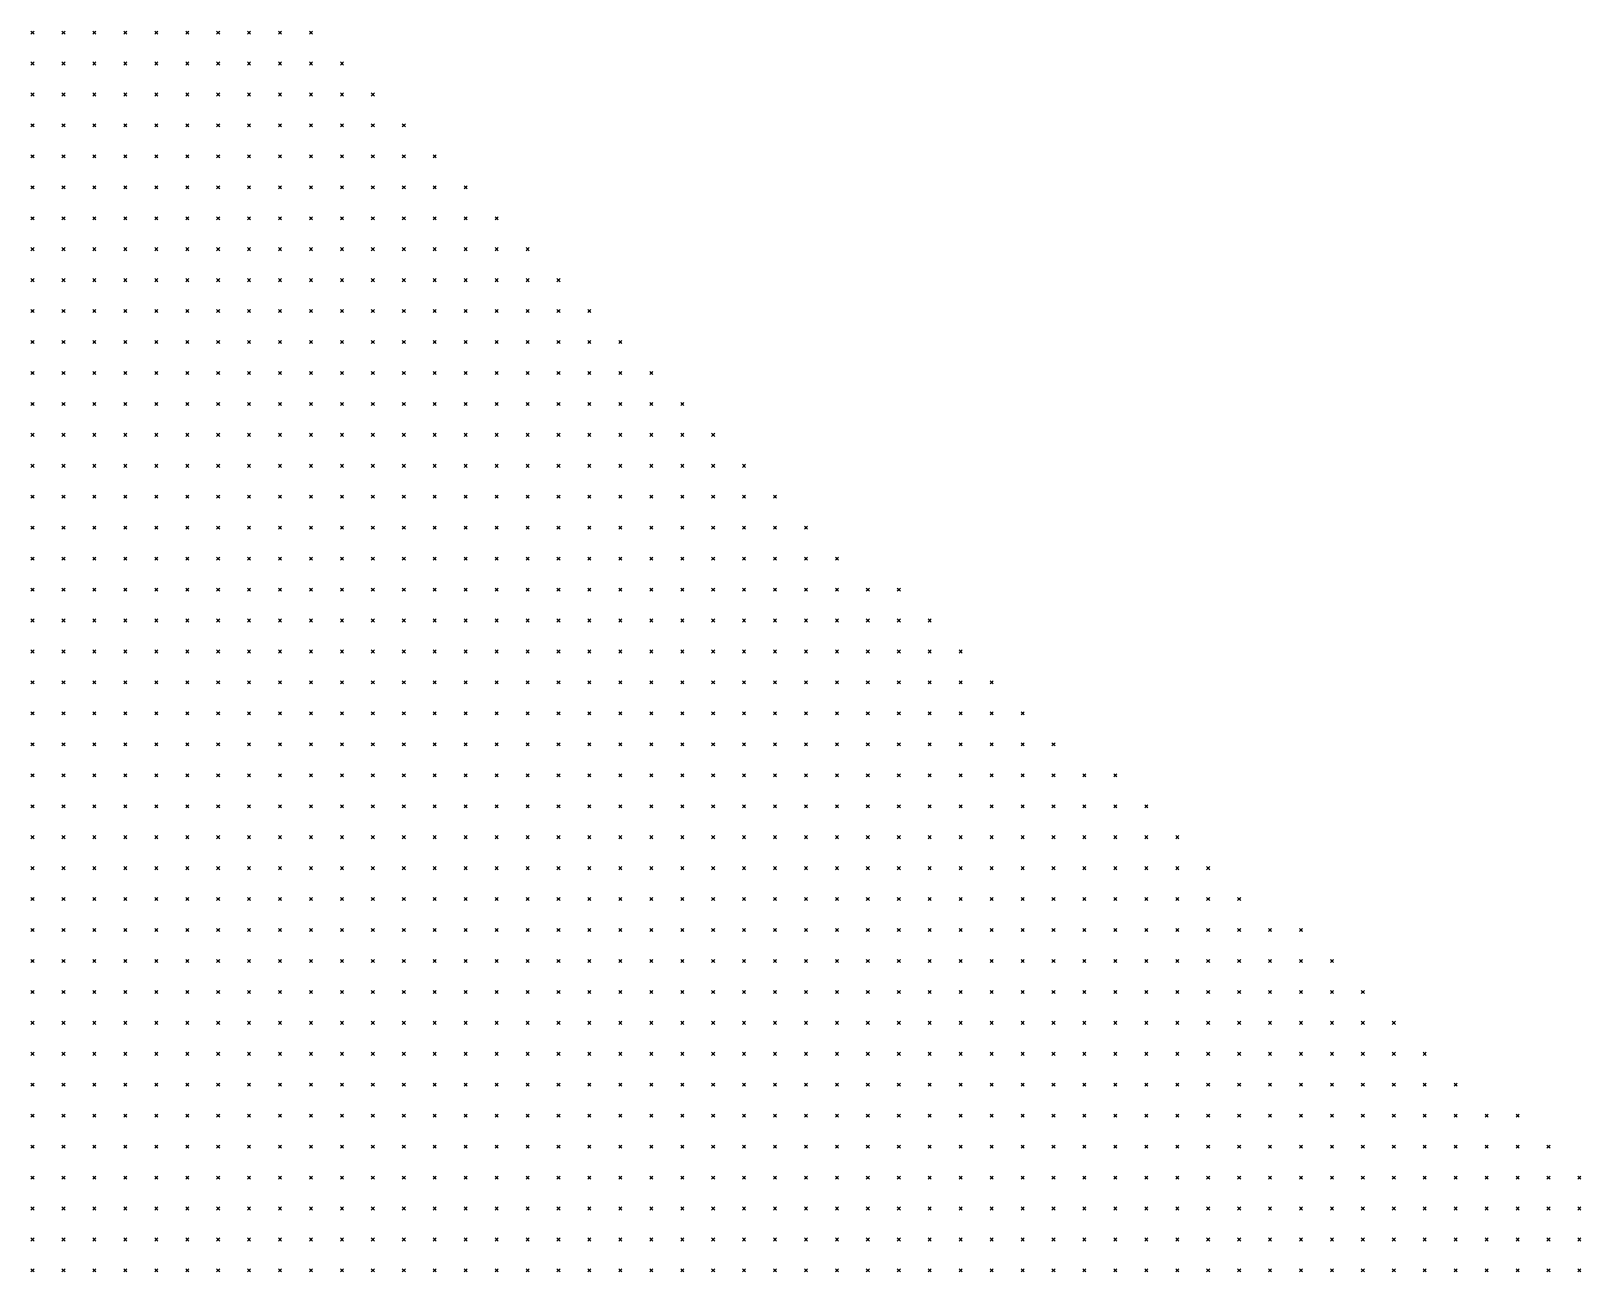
# Model space of a CAD drawing. Header units: metres. Extents: x 441556 to 446409, y 432338 to 461058.
# Drawn here: x 443711.5 to 443861.7, y 447040.1 to 447160.4 of the extents above; entities that cross this region are included whole.
import ezdxf

# ---------------------------------------------------------------- set-up
doc = ezdxf.new("R2010")
doc.units = ezdxf.units.M
doc.header["$MEASUREMENT"] = 0
doc.header["$PDMODE"] = 35
doc.header["$PDSIZE"] = 0.15
doc.layers.add('DTM-NOK-RevN_LIDAR_co_lidar', color=91, linetype='Continuous', lineweight=0)

msp = doc.modelspace()

# ---------------------------------------------------------------- linework, layer by layer
at = {"layer": 'DTM-NOK-RevN_LIDAR_co_lidar'}
for p in [(443711.626, 447160.207, 434.014), (443714.625, 447160.207, 435.199), (443717.624, 447160.207, 436.378), (443720.624, 447160.207, 437.499), (443723.623, 447160.207, 438.554), (443726.622, 447160.207, 439.626), (443729.622, 447160.207, 440.524), (443732.621, 447160.207, 441.258), (443735.62, 447160.207, 441.804), (443738.62, 447160.207, 442.39), (443711.626, 447157.208, 433.03), (443714.625, 447157.208, 434.052), (443717.624, 447157.208, 434.985), (443720.624, 447157.208, 435.9), (443723.623, 447157.208, 436.915), (443726.622, 447157.208, 437.885), (443729.622, 447157.208, 438.692), (443732.621, 447157.208, 439.381), (443735.62, 447157.208, 439.946), (443738.62, 447157.208, 440.59), (443741.619, 447157.208, 441.51), (443711.626, 447154.208, 431.699), (443714.625, 447154.208, 432.512), (443717.624, 447154.208, 433.359), (443720.624, 447154.208, 434.222), (443723.623, 447154.208, 435.16), (443726.622, 447154.208, 436.039), (443729.622, 447154.208, 436.918), (443732.621, 447154.208, 437.759), (443735.62, 447154.208, 438.445), (443738.62, 447154.208, 439.251), (443741.619, 447154.208, 440.339), (443744.618, 447154.208, 441.601), (443711.626, 447151.209, 430.031), (443714.625, 447151.209, 430.734), (443717.624, 447151.209, 431.503), (443720.624, 447151.209, 432.455), (443723.623, 447151.209, 433.26), (443726.622, 447151.209, 434.106), (443729.622, 447151.209, 435.145), (443732.621, 447151.209, 436.249), (443735.62, 447151.209, 437.245), (443738.62, 447151.209, 438.327), (443741.619, 447151.209, 439.621), (443744.618, 447151.209, 440.998), (443747.618, 447151.209, 442.341), (443711.626, 447148.21, 428.29), (443714.625, 447148.21, 428.924), (443717.624, 447148.21, 429.714), (443720.624, 447148.21, 430.596), (443723.623, 447148.21, 431.348), (443726.622, 447148.21, 432.323), (443729.622, 447148.21, 433.469), (443732.621, 447148.21, 434.829), (443735.62, 447148.21, 436.461), (443738.62, 447148.21, 437.895), (443741.619, 447148.21, 439.128), (443744.618, 447148.21, 440.432), (443747.618, 447148.21, 441.783), (443750.617, 447148.21, 443.049), (443711.626, 447145.21, 426.408), (443714.625, 447145.21, 427.085), (443717.624, 447145.21, 427.83), (443720.624, 447145.21, 428.704), (443723.623, 447145.21, 429.543), (443726.622, 447145.21, 430.759), (443729.622, 447145.21, 432.202), (443732.621, 447145.21, 433.926), (443735.62, 447145.21, 435.677), (443738.62, 447145.21, 437.306), (443741.619, 447145.21, 438.669), (443744.618, 447145.21, 439.914), (443747.618, 447145.21, 441.141), (443750.617, 447145.21, 442.288), (443753.616, 447145.21, 443.454), (443711.626, 447142.211, 424.519), (443714.625, 447142.211, 425.198), (443717.624, 447142.211, 425.921), (443720.624, 447142.211, 426.937), (443723.623, 447142.211, 428.052), (443726.622, 447142.211, 429.695), (443729.622, 447142.211, 431.428), (443732.621, 447142.211, 433.29), (443735.62, 447142.211, 435.031), (443738.62, 447142.211, 436.523), (443741.619, 447142.211, 437.875), (443744.618, 447142.211, 439.171), (443747.618, 447142.211, 440.36), (443750.617, 447142.211, 441.513), (443753.616, 447142.211, 442.718), (443756.616, 447142.211, 443.776), (443711.626, 447139.212, 422.559), (443714.625, 447139.212, 423.338), (443717.624, 447139.212, 424.288), (443720.624, 447139.212, 425.338), (443723.623, 447139.212, 426.97), (443726.622, 447139.212, 428.718), (443729.622, 447139.212, 430.784), (443732.621, 447139.212, 432.647), (443735.62, 447139.212, 434.286), (443738.62, 447139.212, 435.685), (443741.619, 447139.212, 436.974), (443744.618, 447139.212, 438.256), (443747.618, 447139.212, 439.476), (443750.617, 447139.212, 440.626), (443753.616, 447139.212, 441.726), (443756.616, 447139.212, 442.751), (443759.615, 447139.212, 443.584), (443711.626, 447136.212, 420.57), (443714.625, 447136.212, 421.394), (443717.624, 447136.212, 422.583), (443720.624, 447136.212, 424.148), (443723.623, 447136.212, 426.075), (443726.622, 447136.212, 428.122), (443729.622, 447136.212, 430.164), (443732.621, 447136.212, 431.872), (443735.62, 447136.212, 433.389), (443738.62, 447136.212, 434.747), (443741.619, 447136.212, 436.027), (443744.618, 447136.212, 437.266), (443747.618, 447136.212, 438.459), (443750.617, 447136.212, 439.642), (443753.616, 447136.212, 440.757), (443756.616, 447136.212, 441.734), (443759.615, 447136.212, 442.469), (443762.614, 447136.212, 442.886), (443711.626, 447133.213, 418.944), (443714.625, 447133.213, 419.98), (443717.624, 447133.213, 421.575), (443720.624, 447133.213, 423.415), (443723.623, 447133.213, 425.266), (443726.622, 447133.213, 427.298), (443729.622, 447133.213, 429.217), (443732.621, 447133.213, 430.919), (443735.62, 447133.213, 432.391), (443738.62, 447133.213, 433.668), (443741.619, 447133.213, 434.992), (443744.618, 447133.213, 436.358), (443747.618, 447133.213, 437.585), (443750.617, 447133.213, 438.704), (443753.616, 447133.213, 439.792), (443756.616, 447133.213, 440.755), (443759.615, 447133.213, 441.365), (443762.614, 447133.213, 441.613), (443765.614, 447133.213, 441.45), (443711.626, 447130.214, 417.559), (443714.625, 447130.214, 419.062), (443717.624, 447130.214, 420.777), (443720.624, 447130.214, 422.583), (443723.623, 447130.214, 424.491), (443726.622, 447130.214, 426.48), (443729.622, 447130.214, 428.348), (443732.621, 447130.214, 430.039), (443735.62, 447130.214, 431.414), (443738.62, 447130.214, 432.653), (443741.619, 447130.214, 434.034), (443744.618, 447130.214, 435.473), (443747.618, 447130.214, 436.755), (443750.617, 447130.214, 437.881), (443753.616, 447130.214, 438.949), (443756.616, 447130.214, 439.803), (443759.615, 447130.214, 440.13), (443762.614, 447130.214, 440.153), (443765.614, 447130.214, 439.941), (443768.613, 447130.214, 439.729), (443711.626, 447127.214, 416.351), (443714.625, 447127.214, 418.082), (443717.624, 447127.214, 419.711), (443720.624, 447127.214, 421.571), (443723.623, 447127.214, 423.585), (443726.622, 447127.214, 425.487), (443729.622, 447127.214, 427.308), (443732.621, 447127.214, 428.955), (443735.62, 447127.214, 430.355), (443738.62, 447127.214, 431.689), (443741.619, 447127.214, 433.001), (443744.618, 447127.214, 434.36), (443747.618, 447127.214, 435.791), (443750.617, 447127.214, 437.054), (443753.616, 447127.214, 438.055), (443756.616, 447127.214, 438.778), (443759.615, 447127.214, 438.927), (443762.614, 447127.214, 438.727), (443765.614, 447127.214, 438.431), (443768.613, 447127.214, 438.294), (443771.612, 447127.214, 438.114), (443711.626, 447124.215, 415.402), (443714.625, 447124.215, 416.958), (443717.624, 447124.215, 418.403), (443720.624, 447124.215, 420.313), (443723.623, 447124.215, 422.233), (443726.622, 447124.215, 424.222), (443729.622, 447124.215, 426.132), (443732.621, 447124.215, 427.836), (443735.62, 447124.215, 429.417), (443738.62, 447124.215, 430.765), (443741.619, 447124.215, 431.994), (443744.618, 447124.215, 433.411), (443747.618, 447124.215, 434.939), (443750.617, 447124.215, 436.193), (443753.616, 447124.215, 437.049), (443756.616, 447124.215, 437.564), (443759.615, 447124.215, 437.572), (443762.614, 447124.215, 437.231), (443765.614, 447124.215, 436.908), (443768.613, 447124.215, 436.868), (443771.612, 447124.215, 436.508), (443774.612, 447124.215, 436.454), (443711.626, 447121.216, 414.309), (443714.625, 447121.216, 415.717), (443717.624, 447121.216, 417.302), (443720.624, 447121.216, 419.133), (443723.623, 447121.216, 421.063), (443726.622, 447121.216, 423.096), (443729.622, 447121.216, 424.949), (443732.621, 447121.216, 426.653), (443735.62, 447121.216, 428.355), (443738.62, 447121.216, 429.835), (443741.619, 447121.216, 431.205), (443744.618, 447121.216, 432.733), (443747.618, 447121.216, 434.21), (443750.617, 447121.216, 435.332), (443753.616, 447121.216, 436.042), (443756.616, 447121.216, 436.267), (443759.615, 447121.216, 436.091), (443762.614, 447121.216, 435.765), (443765.614, 447121.216, 435.429), (443768.613, 447121.216, 435.319), (443771.612, 447121.216, 434.828), (443774.612, 447121.216, 434.574), (443777.611, 447121.216, 435.764), (443711.626, 447118.216, 412.873), (443714.625, 447118.216, 414.537), (443717.624, 447118.216, 416.313), (443720.624, 447118.216, 418.156), (443723.623, 447118.216, 420.182), (443726.622, 447118.216, 422.158), (443729.622, 447118.216, 423.911), (443732.621, 447118.216, 425.637), (443735.62, 447118.216, 427.407), (443738.62, 447118.216, 428.998), (443741.619, 447118.216, 430.525), (443744.618, 447118.216, 432.065), (443747.618, 447118.216, 433.388), (443750.617, 447118.216, 434.355), (443753.616, 447118.216, 434.901), (443756.616, 447118.216, 434.907), (443759.615, 447118.216, 434.556), (443762.614, 447118.216, 434.282), (443765.614, 447118.216, 433.929), (443768.613, 447118.216, 433.597), (443771.612, 447118.216, 432.955), (443774.612, 447118.216, 433.313), (443777.611, 447118.216, 435.099), (443780.61, 447118.216, 436.572), (443711.626, 447115.217, 411.489), (443714.625, 447115.217, 413.53), (443717.624, 447115.217, 415.492), (443720.624, 447115.217, 417.405), (443723.623, 447115.217, 419.312), (443726.622, 447115.217, 421.275), (443729.622, 447115.217, 423.115), (443732.621, 447115.217, 424.943), (443735.62, 447115.217, 426.734), (443738.62, 447115.217, 428.29), (443741.619, 447115.217, 429.804), (443744.618, 447115.217, 431.248), (443747.618, 447115.217, 432.408), (443750.617, 447115.217, 433.236), (443753.616, 447115.217, 433.603), (443756.616, 447115.217, 433.454), (443759.615, 447115.217, 432.993), (443762.614, 447115.217, 432.688), (443765.614, 447115.217, 432.313), (443768.613, 447115.217, 431.819), (443771.612, 447115.217, 431.307), (443774.612, 447115.217, 432.572), (443777.611, 447115.217, 434.187), (443780.61, 447115.217, 435.76), (443783.61, 447115.217, 436.978), (443711.626, 447112.218, 410.444), (443714.625, 447112.218, 412.891), (443717.624, 447112.218, 415.03), (443720.624, 447112.218, 416.896), (443723.623, 447112.218, 418.734), (443726.622, 447112.218, 420.68), (443729.622, 447112.218, 422.531), (443732.621, 447112.218, 424.371), (443735.62, 447112.218, 426.126), (443738.62, 447112.218, 427.641), (443741.619, 447112.218, 429.046), (443744.618, 447112.218, 430.373), (443747.618, 447112.218, 431.399), (443750.617, 447112.218, 432.009), (443753.616, 447112.218, 432.188), (443756.616, 447112.218, 431.9), (443759.615, 447112.218, 431.376), (443762.614, 447112.218, 430.919), (443765.614, 447112.218, 430.422), (443768.613, 447112.218, 429.848), (443771.612, 447112.218, 430.226), (443774.612, 447112.218, 431.91), (443777.611, 447112.218, 433.186), (443780.61, 447112.218, 434.752), (443783.61, 447112.218, 435.929), (443786.609, 447112.218, 436.725), (443711.626, 447109.218, 410.016), (443714.625, 447109.218, 412.695), (443717.624, 447109.218, 414.826), (443720.624, 447109.218, 416.639), (443723.623, 447109.218, 418.482), (443726.622, 447109.218, 420.352), (443729.622, 447109.218, 422.089), (443732.621, 447109.218, 423.813), (443735.62, 447109.218, 425.473), (443738.62, 447109.218, 426.993), (443741.619, 447109.218, 428.34), (443744.618, 447109.218, 429.505), (443747.618, 447109.218, 430.35), (443750.617, 447109.218, 430.721), (443753.616, 447109.218, 430.674), (443756.616, 447109.218, 430.242), (443759.615, 447109.218, 429.538), (443762.614, 447109.218, 429.036), (443765.614, 447109.218, 428.429), (443768.613, 447109.218, 428.003), (443771.612, 447109.218, 429.464), (443774.612, 447109.218, 431.231), (443777.611, 447109.218, 432.286), (443780.61, 447109.218, 433.546), (443783.61, 447109.218, 434.665), (443786.609, 447109.218, 435.433), (443789.608, 447109.218, 436.517), (443711.626, 447106.219, 410.102), (443714.625, 447106.219, 412.685), (443717.624, 447106.219, 414.729), (443720.624, 447106.219, 416.456), (443723.623, 447106.219, 418.172), (443726.622, 447106.219, 419.944), (443729.622, 447106.219, 421.603), (443732.621, 447106.219, 423.224), (443735.62, 447106.219, 424.791), (443738.62, 447106.219, 426.273), (443741.619, 447106.219, 427.563), (443744.618, 447106.219, 428.493), (443747.618, 447106.219, 429.083), (443750.617, 447106.219, 429.297), (443753.616, 447106.219, 429.057), (443756.616, 447106.219, 428.424), (443759.615, 447106.219, 427.449), (443762.614, 447106.219, 427.029), (443765.614, 447106.219, 426.549), (443768.613, 447106.219, 426.853), (443771.612, 447106.219, 428.842), (443774.612, 447106.219, 430.345), (443777.611, 447106.219, 431.263), (443780.61, 447106.219, 432.099), (443783.61, 447106.219, 433.134), (443786.609, 447106.219, 434.302), (443789.608, 447106.219, 435.866), (443792.608, 447106.219, 437.726), (443795.607, 447106.219, 439.584), (443711.626, 447103.22, 409.994), (443714.625, 447103.22, 412.511), (443717.624, 447103.22, 414.459), (443720.624, 447103.22, 416.076), (443723.623, 447103.22, 417.796), (443726.622, 447103.22, 419.47), (443729.622, 447103.22, 420.944), (443732.621, 447103.22, 422.52), (443735.62, 447103.22, 424.102), (443738.62, 447103.22, 425.477), (443741.619, 447103.22, 426.529), (443744.618, 447103.22, 427.244), (443747.618, 447103.22, 427.623), (443750.617, 447103.22, 427.618), (443753.616, 447103.22, 427.2), (443756.616, 447103.22, 426.342), (443759.615, 447103.22, 425.308), (443762.614, 447103.22, 424.869), (443765.614, 447103.22, 424.71), (443768.613, 447103.22, 426.061), (443771.612, 447103.22, 428.117), (443774.612, 447103.22, 429.269), (443777.611, 447103.22, 429.985), (443780.61, 447103.22, 430.575), (443783.61, 447103.22, 431.935), (443786.609, 447103.22, 433.648), (443789.608, 447103.22, 435.456), (443792.608, 447103.22, 437.437), (443795.607, 447103.22, 439.138), (443798.607, 447103.22, 440.685), (443711.626, 447100.22, 409.754), (443714.625, 447100.22, 411.964), (443717.624, 447100.22, 413.849), (443720.624, 447100.22, 415.583), (443723.623, 447100.22, 417.251), (443726.622, 447100.22, 418.875), (443729.622, 447100.22, 420.315), (443732.621, 447100.22, 421.851), (443735.62, 447100.22, 423.417), (443738.62, 447100.22, 424.682), (443741.619, 447100.22, 425.483), (443744.618, 447100.22, 425.931), (443747.618, 447100.22, 426.111), (443750.617, 447100.22, 425.888), (443753.616, 447100.22, 425.151), (443756.616, 447100.22, 424.094), (443759.615, 447100.22, 423.197), (443762.614, 447100.22, 422.896), (443765.614, 447100.22, 423.397), (443768.613, 447100.22, 425.35), (443771.612, 447100.22, 426.934), (443774.612, 447100.22, 427.738), (443777.611, 447100.22, 428.461), (443780.61, 447100.22, 429.442), (443783.61, 447100.22, 431.337), (443786.609, 447100.22, 433.197), (443789.608, 447100.22, 435.009), (443792.608, 447100.22, 436.958), (443795.607, 447100.22, 438.572), (443798.607, 447100.22, 439.926), (443801.606, 447100.22, 441.166), (443711.626, 447097.221, 409.368), (443714.625, 447097.221, 411.565), (443717.624, 447097.221, 413.269), (443720.624, 447097.221, 414.746), (443723.623, 447097.221, 416.494), (443726.622, 447097.221, 418.077), (443729.622, 447097.221, 419.666), (443732.621, 447097.221, 421.195), (443735.62, 447097.221, 422.666), (443738.62, 447097.221, 423.778), (443741.619, 447097.221, 424.349), (443744.618, 447097.221, 424.569), (443747.618, 447097.221, 424.503), (443750.617, 447097.221, 424.025), (443753.616, 447097.221, 423.076), (443756.616, 447097.221, 421.905), (443759.615, 447097.221, 421.126), (443762.614, 447097.221, 420.957), (443765.614, 447097.221, 422.489), (443768.613, 447097.221, 424.366), (443771.612, 447097.221, 425.537), (443774.612, 447097.221, 425.868), (443777.611, 447097.221, 427.142), (443780.61, 447097.221, 428.957), (443783.61, 447097.221, 430.774), (443786.609, 447097.221, 432.559), (443789.608, 447097.221, 434.311), (443792.608, 447097.221, 436.106), (443795.607, 447097.221, 437.654), (443798.607, 447097.221, 438.918), (443801.606, 447097.221, 440.033), (443804.605, 447097.221, 441.134), (443711.626, 447094.222, 408.88), (443714.625, 447094.222, 410.973), (443717.624, 447094.222, 412.674), (443720.624, 447094.222, 414.162), (443723.623, 447094.222, 415.76), (443726.622, 447094.222, 417.362), (443729.622, 447094.222, 418.947), (443732.621, 447094.222, 420.412), (443735.62, 447094.222, 421.648), (443738.62, 447094.222, 422.513), (443741.619, 447094.222, 422.934), (443744.618, 447094.222, 423.005), (443747.618, 447094.222, 422.771), (443750.617, 447094.222, 422.228), (443753.616, 447094.222, 421.299), (443756.616, 447094.222, 419.962), (443759.615, 447094.222, 419.092), (443762.614, 447094.222, 419.712), (443765.614, 447094.222, 421.464), (443768.613, 447094.222, 422.823), (443771.612, 447094.222, 423.523), (443774.612, 447094.222, 424.664), (443777.611, 447094.222, 426.533), (443780.61, 447094.222, 428.311), (443783.61, 447094.222, 429.922), (443786.609, 447094.222, 431.638), (443789.608, 447094.222, 433.309), (443792.608, 447094.222, 434.848), (443795.607, 447094.222, 436.214), (443798.607, 447094.222, 437.616), (443801.606, 447094.222, 438.88), (443804.605, 447094.222, 439.993), (443807.605, 447094.222, 440.897), (443711.626, 447091.222, 408.26), (443714.625, 447091.222, 410.494), (443717.624, 447091.222, 412.095), (443720.624, 447091.222, 413.523), (443723.623, 447091.222, 415.075), (443726.622, 447091.222, 416.706), (443729.622, 447091.222, 418.291), (443732.621, 447091.222, 419.666), (443735.62, 447091.222, 420.726), (443738.62, 447091.222, 421.306), (443741.619, 447091.222, 421.539), (443744.618, 447091.222, 421.498), (443747.618, 447091.222, 421.115), (443750.617, 447091.222, 420.448), (443753.616, 447091.222, 419.485), (443756.616, 447091.222, 418.248), (443759.615, 447091.222, 417.57), (443762.614, 447091.222, 418.647), (443765.614, 447091.222, 420.065), (443768.613, 447091.222, 421.015), (443771.612, 447091.222, 422.157), (443774.612, 447091.222, 424.161), (443777.611, 447091.222, 425.772), (443780.61, 447091.222, 427.333), (443783.61, 447091.222, 428.833), (443786.609, 447091.222, 430.494), (443789.608, 447091.222, 432.066), (443792.608, 447091.222, 433.364), (443795.607, 447091.222, 434.631), (443798.607, 447091.222, 436.105), (443801.606, 447091.222, 437.63), (443804.605, 447091.222, 438.905), (443807.605, 447091.222, 439.879), (443810.604, 447091.222, 440.914), (443711.626, 447088.223, 407.515), (443714.625, 447088.223, 409.831), (443717.624, 447088.223, 411.579), (443720.624, 447088.223, 413.032), (443723.623, 447088.223, 414.605), (443726.622, 447088.223, 416.266), (443729.622, 447088.223, 417.614), (443732.621, 447088.223, 418.857), (443735.62, 447088.223, 419.706), (443738.62, 447088.223, 420.056), (443741.619, 447088.223, 420.03), (443744.618, 447088.223, 419.717), (443747.618, 447088.223, 419.233), (443750.617, 447088.223, 418.443), (443753.616, 447088.223, 417.374), (443756.616, 447088.223, 416.428), (443759.615, 447088.223, 415.808), (443762.614, 447088.223, 416.843), (443765.614, 447088.223, 418.222), (443768.613, 447088.223, 419.704), (443771.612, 447088.223, 421.732), (443774.612, 447088.223, 423.533), (443777.611, 447088.223, 424.79), (443780.61, 447088.223, 426.281), (443783.61, 447088.223, 427.783), (443786.609, 447088.223, 429.347), (443789.608, 447088.223, 430.823), (443792.608, 447088.223, 432.043), (443795.607, 447088.223, 433.281), (443798.607, 447088.223, 434.781), (443801.606, 447088.223, 436.414), (443804.605, 447088.223, 437.919), (443807.605, 447088.223, 439.193), (443810.604, 447088.223, 440.556), (443813.603, 447088.223, 442.349), (443816.603, 447088.223, 444.502), (443711.626, 447085.224, 406.797), (443714.625, 447085.224, 409.3), (443717.624, 447085.224, 411.393), (443720.624, 447085.224, 412.939), (443723.623, 447085.224, 414.398), (443726.622, 447085.224, 415.898), (443729.622, 447085.224, 417.174), (443732.621, 447085.224, 418.198), (443735.62, 447085.224, 418.877), (443738.62, 447085.224, 419.025), (443741.619, 447085.224, 418.648), (443744.618, 447085.224, 417.861), (443747.618, 447085.224, 417.012), (443750.617, 447085.224, 416.218), (443753.616, 447085.224, 415.257), (443756.616, 447085.224, 414.341), (443759.615, 447085.224, 414.103), (443762.614, 447085.224, 415.61), (443765.614, 447085.224, 417.446), (443768.613, 447085.224, 419.43), (443771.612, 447085.224, 421.397), (443774.612, 447085.224, 422.774), (443777.611, 447085.224, 423.96), (443780.61, 447085.224, 425.435), (443783.61, 447085.224, 426.886), (443786.609, 447085.224, 428.4), (443789.608, 447085.224, 429.657), (443792.608, 447085.224, 430.869), (443795.607, 447085.224, 432.067), (443798.607, 447085.224, 433.607), (443801.606, 447085.224, 435.338), (443804.605, 447085.224, 437.103), (443807.605, 447085.224, 438.696), (443810.604, 447085.224, 440.322), (443813.603, 447085.224, 442.207), (443816.603, 447085.224, 444.113), (443819.602, 447085.224, 445.895), (443711.626, 447082.224, 407.14), (443714.625, 447082.224, 409.4), (443717.624, 447082.224, 411.437), (443720.624, 447082.224, 412.89), (443723.623, 447082.224, 414.262), (443726.622, 447082.224, 415.612), (443729.622, 447082.224, 416.73), (443732.621, 447082.224, 417.49), (443735.62, 447082.224, 417.713), (443738.62, 447082.224, 417.535), (443741.619, 447082.224, 416.884), (443744.618, 447082.224, 415.842), (443747.618, 447082.224, 414.777), (443750.617, 447082.224, 413.934), (443753.616, 447082.224, 413.033), (443756.616, 447082.224, 412.322), (443759.615, 447082.224, 413.486), (443762.614, 447082.224, 415.463), (443765.614, 447082.224, 417.019), (443768.613, 447082.224, 418.816), (443771.612, 447082.224, 420.93), (443774.612, 447082.224, 422.247), (443777.611, 447082.224, 423.245), (443780.61, 447082.224, 424.713), (443783.61, 447082.224, 426.289), (443786.609, 447082.224, 427.711), (443789.608, 447082.224, 428.91), (443792.608, 447082.224, 429.978), (443795.607, 447082.224, 431.287), (443798.607, 447082.224, 432.867), (443801.606, 447082.224, 434.722), (443804.605, 447082.224, 436.594), (443807.605, 447082.224, 438.341), (443810.604, 447082.224, 440.201), (443813.603, 447082.224, 442.08), (443816.603, 447082.224, 443.635), (443819.602, 447082.224, 445.016), (443822.601, 447082.224, 446.409), (443711.626, 447079.225, 407.588), (443714.625, 447079.225, 409.633), (443717.624, 447079.225, 411.303), (443720.624, 447079.225, 412.876), (443723.623, 447079.225, 414.182), (443726.622, 447079.225, 415.272), (443729.622, 447079.225, 416.12), (443732.621, 447079.225, 416.617), (443735.62, 447079.225, 416.619), (443738.62, 447079.225, 416.148), (443741.619, 447079.225, 415.133), (443744.618, 447079.225, 413.786), (443747.618, 447079.225, 412.657), (443750.617, 447079.225, 411.915), (443753.616, 447079.225, 411.161), (443756.616, 447079.225, 411.064), (443759.615, 447079.225, 413.103), (443762.614, 447079.225, 415.143), (443765.614, 447079.225, 416.901), (443768.613, 447079.225, 418.697), (443771.612, 447079.225, 420.398), (443774.612, 447079.225, 422.166), (443777.611, 447079.225, 423.229), (443780.61, 447079.225, 424.555), (443783.61, 447079.225, 425.933), (443786.609, 447079.225, 427.168), (443789.608, 447079.225, 428.238), (443792.608, 447079.225, 429.475), (443795.607, 447079.225, 430.939), (443798.607, 447079.225, 432.564), (443801.606, 447079.225, 434.254), (443804.605, 447079.225, 435.986), (443807.605, 447079.225, 437.803), (443810.604, 447079.225, 439.644), (443813.603, 447079.225, 441.366), (443816.603, 447079.225, 442.761), (443819.602, 447079.225, 443.842), (443822.601, 447079.225, 444.987), (443825.601, 447079.225, 446.166), (443711.626, 447076.226, 408.199), (443714.625, 447076.226, 409.924), (443717.624, 447076.226, 411.361), (443720.624, 447076.226, 412.668), (443723.623, 447076.226, 413.891), (443726.622, 447076.226, 414.9), (443729.622, 447076.226, 415.481), (443732.621, 447076.226, 415.59), (443735.62, 447076.226, 415.327), (443738.62, 447076.226, 414.542), (443741.619, 447076.226, 413.353), (443744.618, 447076.226, 411.958), (443747.618, 447076.226, 410.734), (443750.617, 447076.226, 409.899), (443753.616, 447076.226, 409.337), (443756.616, 447076.226, 409.867), (443759.615, 447076.226, 412.173), (443762.614, 447076.226, 414.638), (443765.614, 447076.226, 416.676), (443768.613, 447076.226, 418.543), (443771.612, 447076.226, 420.268), (443774.612, 447076.226, 422.08), (443777.611, 447076.226, 423.061), (443780.61, 447076.226, 424.113), (443783.61, 447076.226, 425.285), (443786.609, 447076.226, 426.613), (443789.608, 447076.226, 427.795), (443792.608, 447076.226, 429.047), (443795.607, 447076.226, 430.296), (443798.607, 447076.226, 432), (443801.606, 447076.226, 433.761), (443804.605, 447076.226, 435.488), (443807.605, 447076.226, 437.254), (443810.604, 447076.226, 438.998), (443813.603, 447076.226, 440.541), (443816.603, 447076.226, 441.623), (443819.602, 447076.226, 442.325), (443822.601, 447076.226, 443.061), (443825.601, 447076.226, 444.178), (443828.6, 447076.226, 445.697), (443711.626, 447073.226, 408.547), (443714.625, 447073.226, 409.944), (443717.624, 447073.226, 411.129), (443720.624, 447073.226, 412.293), (443723.623, 447073.226, 413.42), (443726.622, 447073.226, 414.253), (443729.622, 447073.226, 414.686), (443732.621, 447073.226, 414.551), (443735.62, 447073.226, 413.999), (443738.62, 447073.226, 413.205), (443741.619, 447073.226, 411.913), (443744.618, 447073.226, 410.361), (443747.618, 447073.226, 409.002), (443750.617, 447073.226, 408.074), (443753.616, 447073.226, 408.23), (443756.616, 447073.226, 409.894), (443759.615, 447073.226, 412.333), (443762.614, 447073.226, 414.62), (443765.614, 447073.226, 416.602), (443768.613, 447073.226, 418.509), (443771.612, 447073.226, 420.178), (443774.612, 447073.226, 421.431), (443777.611, 447073.226, 422.597), (443780.61, 447073.226, 423.626), (443783.61, 447073.226, 424.61), (443786.609, 447073.226, 426.037), (443789.608, 447073.226, 427.265), (443792.608, 447073.226, 428.534), (443795.607, 447073.226, 429.921), (443798.607, 447073.226, 431.429), (443801.606, 447073.226, 433.076), (443804.605, 447073.226, 434.778), (443807.605, 447073.226, 436.495), (443810.604, 447073.226, 438.057), (443813.603, 447073.226, 439.224), (443816.603, 447073.226, 439.912), (443819.602, 447073.226, 440.35), (443822.601, 447073.226, 441.053), (443825.601, 447073.226, 442.234), (443828.6, 447073.226, 443.961), (443831.599, 447073.226, 445.642), (443834.599, 447073.226, 447.332), (443711.626, 447070.227, 408.299), (443714.625, 447070.227, 409.563), (443717.624, 447070.227, 410.628), (443720.624, 447070.227, 411.678), (443723.623, 447070.227, 412.65), (443726.622, 447070.227, 413.368), (443729.622, 447070.227, 413.605), (443732.621, 447070.227, 413.215), (443735.62, 447070.227, 412.561), (443738.62, 447070.227, 411.747), (443741.619, 447070.227, 410.519), (443744.618, 447070.227, 409.004), (443747.618, 447070.227, 407.427), (443750.617, 447070.227, 406.45), (443753.616, 447070.227, 407.456), (443756.616, 447070.227, 410.263), (443759.615, 447070.227, 412.863), (443762.614, 447070.227, 414.947), (443765.614, 447070.227, 416.521), (443768.613, 447070.227, 418.067), (443771.612, 447070.227, 419.485), (443774.612, 447070.227, 420.764), (443777.611, 447070.227, 421.894), (443780.61, 447070.227, 422.978), (443783.61, 447070.227, 424.051), (443786.609, 447070.227, 425.39), (443789.608, 447070.227, 426.684), (443792.608, 447070.227, 428.006), (443795.607, 447070.227, 429.44), (443798.607, 447070.227, 430.819), (443801.606, 447070.227, 432.455), (443804.605, 447070.227, 434.148), (443807.605, 447070.227, 435.577), (443810.604, 447070.227, 436.608), (443813.603, 447070.227, 437.313), (443816.603, 447070.227, 437.823), (443819.602, 447070.227, 438.285), (443822.601, 447070.227, 439.179), (443825.601, 447070.227, 440.619), (443828.6, 447070.227, 442.431), (443831.599, 447070.227, 444.198), (443834.599, 447070.227, 445.823), (443837.598, 447070.227, 447.399), (443711.626, 447067.227, 407.285), (443714.625, 447067.227, 408.77), (443717.624, 447067.227, 409.91), (443720.624, 447067.227, 410.929), (443723.623, 447067.227, 411.764), (443726.622, 447067.227, 412.311), (443729.622, 447067.227, 412.329), (443732.621, 447067.227, 412.013), (443735.62, 447067.227, 411.369), (443738.62, 447067.227, 410.363), (443741.619, 447067.227, 409.039), (443744.618, 447067.227, 407.563), (443747.618, 447067.227, 405.924), (443750.617, 447067.227, 405.469), (443753.616, 447067.227, 407.514), (443756.616, 447067.227, 410.288), (443759.615, 447067.227, 412.794), (443762.614, 447067.227, 414.672), (443765.614, 447067.227, 416.063), (443768.613, 447067.227, 417.585), (443771.612, 447067.227, 418.737), (443774.612, 447067.227, 420.028), (443777.611, 447067.227, 421.274), (443780.61, 447067.227, 422.275), (443783.61, 447067.227, 423.54), (443786.609, 447067.227, 424.801), (443789.608, 447067.227, 426.101), (443792.608, 447067.227, 427.507), (443795.607, 447067.227, 428.871), (443798.607, 447067.227, 430.243), (443801.606, 447067.227, 431.734), (443804.605, 447067.227, 433.151), (443807.605, 447067.227, 434.143), (443810.604, 447067.227, 434.731), (443813.603, 447067.227, 435.185), (443816.603, 447067.227, 435.646), (443819.602, 447067.227, 436.322), (443822.601, 447067.227, 437.485), (443825.601, 447067.227, 439.104), (443828.6, 447067.227, 440.986), (443831.599, 447067.227, 442.648), (443834.599, 447067.227, 444.375), (443837.598, 447067.227, 446.045), (443840.597, 447067.227, 447.493), (443711.626, 447064.228, 405.867), (443714.625, 447064.228, 407.592), (443717.624, 447064.228, 409.018), (443720.624, 447064.228, 410.068), (443723.623, 447064.228, 410.738), (443726.622, 447064.228, 411.214), (443729.622, 447064.228, 411.201), (443732.621, 447064.228, 410.742), (443735.62, 447064.228, 409.945), (443738.62, 447064.228, 408.848), (443741.619, 447064.228, 407.481), (443744.618, 447064.228, 405.931), (443747.618, 447064.228, 404.397), (443750.617, 447064.228, 404.493), (443753.616, 447064.228, 406.989), (443756.616, 447064.228, 409.644), (443759.615, 447064.228, 412.15), (443762.614, 447064.228, 414.007), (443765.614, 447064.228, 415.402), (443768.613, 447064.228, 416.759), (443771.612, 447064.228, 417.941), (443774.612, 447064.228, 419.218), (443777.611, 447064.228, 420.435), (443780.61, 447064.228, 421.704), (443783.61, 447064.228, 422.942), (443786.609, 447064.228, 424.218), (443789.608, 447064.228, 425.615), (443792.608, 447064.228, 426.935), (443795.607, 447064.228, 428.295), (443798.607, 447064.228, 429.684), (443801.606, 447064.228, 430.96), (443804.605, 447064.228, 431.884), (443807.605, 447064.228, 432.344), (443810.604, 447064.228, 432.682), (443813.603, 447064.228, 433.145), (443816.603, 447064.228, 433.675), (443819.602, 447064.228, 434.484), (443822.601, 447064.228, 435.768), (443825.601, 447064.228, 437.347), (443828.6, 447064.228, 439.223), (443831.599, 447064.228, 441.261), (443834.599, 447064.228, 442.939), (443837.598, 447064.228, 444.841), (443840.597, 447064.228, 446.232), (443843.597, 447064.228, 447.455), (443711.626, 447061.229, 404.322), (443714.625, 447061.229, 405.989), (443717.624, 447061.229, 407.85), (443720.624, 447061.229, 409.062), (443723.623, 447061.229, 409.685), (443726.622, 447061.229, 410.025), (443729.622, 447061.229, 409.87), (443732.621, 447061.229, 409.324), (443735.62, 447061.229, 408.435), (443738.62, 447061.229, 407.324), (443741.619, 447061.229, 405.993), (443744.618, 447061.229, 404.23), (443747.618, 447061.229, 402.917), (443750.617, 447061.229, 403.729), (443753.616, 447061.229, 406.459), (443756.616, 447061.229, 409.302), (443759.615, 447061.229, 411.707), (443762.614, 447061.229, 413.474), (443765.614, 447061.229, 414.755), (443768.613, 447061.229, 416.04), (443771.612, 447061.229, 417.193), (443774.612, 447061.229, 418.483), (443777.611, 447061.229, 419.837), (443780.61, 447061.229, 421.141), (443783.61, 447061.229, 422.299), (443786.609, 447061.229, 423.721), (443789.608, 447061.229, 425.085), (443792.608, 447061.229, 426.442), (443795.607, 447061.229, 427.771), (443798.607, 447061.229, 428.957), (443801.606, 447061.229, 429.865), (443804.605, 447061.229, 430.413), (443807.605, 447061.229, 430.596), (443810.604, 447061.229, 430.743), (443813.603, 447061.229, 431.174), (443816.603, 447061.229, 431.847), (443819.602, 447061.229, 432.74), (443822.601, 447061.229, 434.016), (443825.601, 447061.229, 435.709), (443828.6, 447061.229, 437.538), (443831.599, 447061.229, 439.48), (443834.599, 447061.229, 441.452), (443837.598, 447061.229, 443.593), (443840.597, 447061.229, 445.062), (443843.597, 447061.229, 446.15), (443846.596, 447061.229, 447.272), (443711.626, 447058.229, 402.441), (443714.625, 447058.229, 404.071), (443717.624, 447058.229, 406.448), (443720.624, 447058.229, 407.678), (443723.623, 447058.229, 408.348), (443726.622, 447058.229, 408.524), (443729.622, 447058.229, 408.163), (443732.621, 447058.229, 407.527), (443735.62, 447058.229, 406.649), (443738.62, 447058.229, 405.583), (443741.619, 447058.229, 404.19), (443744.618, 447058.229, 402.324), (443747.618, 447058.229, 401.547), (443750.617, 447058.229, 403.116), (443753.616, 447058.229, 405.873), (443756.616, 447058.229, 408.739), (443759.615, 447058.229, 411.031), (443762.614, 447058.229, 412.869), (443765.614, 447058.229, 414.11), (443768.613, 447058.229, 415.29), (443771.612, 447058.229, 416.611), (443774.612, 447058.229, 418.052), (443777.611, 447058.229, 419.368), (443780.61, 447058.229, 420.64), (443783.61, 447058.229, 421.907), (443786.609, 447058.229, 423.283), (443789.608, 447058.229, 424.56), (443792.608, 447058.229, 425.873), (443795.607, 447058.229, 427.002), (443798.607, 447058.229, 427.936), (443801.606, 447058.229, 428.499), (443804.605, 447058.229, 428.655), (443807.605, 447058.229, 428.812), (443810.604, 447058.229, 429.049), (443813.603, 447058.229, 429.413), (443816.603, 447058.229, 430.147), (443819.602, 447058.229, 431.133), (443822.601, 447058.229, 432.419), (443825.601, 447058.229, 434.125), (443828.6, 447058.229, 435.947), (443831.599, 447058.229, 437.865), (443834.599, 447058.229, 439.999), (443837.598, 447058.229, 442.393), (443840.597, 447058.229, 443.836), (443843.597, 447058.229, 444.92), (443846.596, 447058.229, 445.942), (443849.595, 447058.229, 446.905), (443711.626, 447055.23, 400.221), (443714.625, 447055.23, 402.037), (443717.624, 447055.23, 404.402), (443720.624, 447055.23, 405.791), (443723.623, 447055.23, 406.764), (443726.622, 447055.23, 406.848), (443729.622, 447055.23, 406.308), (443732.621, 447055.23, 405.562), (443735.62, 447055.23, 404.677), (443738.62, 447055.23, 403.615), (443741.619, 447055.23, 402.183), (443744.618, 447055.23, 400.536), (443747.618, 447055.23, 400.443), (443750.617, 447055.23, 402.625), (443753.616, 447055.23, 405.445), (443756.616, 447055.23, 408.153), (443759.615, 447055.23, 410.305), (443762.614, 447055.23, 412.237), (443765.614, 447055.23, 413.565), (443768.613, 447055.23, 414.824), (443771.612, 447055.23, 416.139), (443774.612, 447055.23, 417.685), (443777.611, 447055.23, 418.935), (443780.61, 447055.23, 420.314), (443783.61, 447055.23, 421.604), (443786.609, 447055.23, 422.862), (443789.608, 447055.23, 424.137), (443792.608, 447055.23, 425.3), (443795.607, 447055.23, 426.103), (443798.607, 447055.23, 426.587), (443801.606, 447055.23, 426.752), (443804.605, 447055.23, 426.675), (443807.605, 447055.23, 426.769), (443810.604, 447055.23, 427.149), (443813.603, 447055.23, 427.748), (443816.603, 447055.23, 428.638), (443819.602, 447055.23, 429.719), (443822.601, 447055.23, 431.042), (443825.601, 447055.23, 432.724), (443828.6, 447055.23, 434.515), (443831.599, 447055.23, 436.548), (443834.599, 447055.23, 438.838), (443837.598, 447055.23, 441.064), (443840.597, 447055.23, 442.433), (443843.597, 447055.23, 443.634), (443846.596, 447055.23, 444.525), (443849.595, 447055.23, 445.365), (443852.595, 447055.23, 446.169), (443855.594, 447055.23, 446.85), (443711.626, 447052.231, 397.984), (443714.625, 447052.231, 399.957), (443717.624, 447052.231, 402.043), (443720.624, 447052.231, 403.789), (443723.623, 447052.231, 405.077), (443726.622, 447052.231, 405.012), (443729.622, 447052.231, 404.279), (443732.621, 447052.231, 403.454), (443735.62, 447052.231, 402.602), (443738.62, 447052.231, 401.568), (443741.619, 447052.231, 400.117), (443744.618, 447052.231, 398.977), (443747.618, 447052.231, 399.643), (443750.617, 447052.231, 402), (443753.616, 447052.231, 404.771), (443756.616, 447052.231, 407.59), (443759.615, 447052.231, 409.762), (443762.614, 447052.231, 411.59), (443765.614, 447052.231, 413.105), (443768.613, 447052.231, 414.421), (443771.612, 447052.231, 415.905), (443774.612, 447052.231, 417.396), (443777.611, 447052.231, 418.631), (443780.61, 447052.231, 420.04), (443783.61, 447052.231, 421.294), (443786.609, 447052.231, 422.413), (443789.608, 447052.231, 423.484), (443792.608, 447052.231, 424.302), (443795.607, 447052.231, 424.708), (443798.607, 447052.231, 424.837), (443801.606, 447052.231, 424.759), (443804.605, 447052.231, 424.685), (443807.605, 447052.231, 424.794), (443810.604, 447052.231, 425.165), (443813.603, 447052.231, 425.92), (443816.603, 447052.231, 427.033), (443819.602, 447052.231, 428.317), (443822.601, 447052.231, 429.758), (443825.601, 447052.231, 431.414), (443828.6, 447052.231, 433.238), (443831.599, 447052.231, 435.324), (443834.599, 447052.231, 437.683), (443837.598, 447052.231, 439.621), (443840.597, 447052.231, 441.002), (443843.597, 447052.231, 442.168), (443846.596, 447052.231, 443.017), (443849.595, 447052.231, 443.776), (443852.595, 447052.231, 444.41), (443855.594, 447052.231, 444.868), (443858.593, 447052.231, 445.11), (443711.626, 447049.231, 395.903), (443714.625, 447049.231, 397.847), (443717.624, 447049.231, 399.806), (443720.624, 447049.231, 401.978), (443723.623, 447049.231, 403.261), (443726.622, 447049.231, 402.945), (443729.622, 447049.231, 402.03), (443732.621, 447049.231, 401.095), (443735.62, 447049.231, 400.191), (443738.62, 447049.231, 399.204), (443741.619, 447049.231, 397.991), (443744.618, 447049.231, 397.692), (443747.618, 447049.231, 399.033), (443750.617, 447049.231, 401.361), (443753.616, 447049.231, 404.23), (443756.616, 447049.231, 407.07), (443759.615, 447049.231, 409.252), (443762.614, 447049.231, 411.075), (443765.614, 447049.231, 412.778), (443768.613, 447049.231, 414.139), (443771.612, 447049.231, 415.704), (443774.612, 447049.231, 417.235), (443777.611, 447049.231, 418.47), (443780.61, 447049.231, 419.722), (443783.61, 447049.231, 420.929), (443786.609, 447049.231, 421.872), (443789.608, 447049.231, 422.521), (443792.608, 447049.231, 422.809), (443795.607, 447049.231, 422.847), (443798.607, 447049.231, 422.82), (443801.606, 447049.231, 422.815), (443804.605, 447049.231, 422.903), (443807.605, 447049.231, 423.149), (443810.604, 447049.231, 423.549), (443813.603, 447049.231, 424.294), (443816.603, 447049.231, 425.475), (443819.602, 447049.231, 426.854), (443822.601, 447049.231, 428.409), (443825.601, 447049.231, 430.086), (443828.6, 447049.231, 432.028), (443831.599, 447049.231, 434.165), (443834.599, 447049.231, 436.39), (443837.598, 447049.231, 438.237), (443840.597, 447049.231, 439.613), (443843.597, 447049.231, 440.665), (443846.596, 447049.231, 441.473), (443849.595, 447049.231, 442.112), (443852.595, 447049.231, 442.546), (443855.594, 447049.231, 442.801), (443858.593, 447049.231, 442.772), (443861.593, 447049.231, 442.723), (443711.626, 447046.232, 393.824), (443714.625, 447046.232, 395.611), (443717.624, 447046.232, 397.384), (443720.624, 447046.232, 399.83), (443723.623, 447046.232, 400.962), (443726.622, 447046.232, 400.582), (443729.622, 447046.232, 399.578), (443732.621, 447046.232, 398.463), (443735.62, 447046.232, 397.362), (443738.62, 447046.232, 396.502), (443741.619, 447046.232, 396.123), (443744.618, 447046.232, 396.972), (443747.618, 447046.232, 398.931), (443750.617, 447046.232, 401.37), (443753.616, 447046.232, 404.249), (443756.616, 447046.232, 406.842), (443759.615, 447046.232, 408.903), (443762.614, 447046.232, 410.824), (443765.614, 447046.232, 412.6), (443768.613, 447046.232, 414.029), (443771.612, 447046.232, 415.411), (443774.612, 447046.232, 417.023), (443777.611, 447046.232, 418.328), (443780.61, 447046.232, 419.355), (443783.61, 447046.232, 420.402), (443786.609, 447046.232, 421.077), (443789.608, 447046.232, 421.286), (443792.608, 447046.232, 421.143), (443795.607, 447046.232, 420.961), (443798.607, 447046.232, 420.896), (443801.606, 447046.232, 421.064), (443804.605, 447046.232, 421.271), (443807.605, 447046.232, 421.703), (443810.604, 447046.232, 422.31), (443813.603, 447046.232, 423.032), (443816.603, 447046.232, 424.092), (443819.602, 447046.232, 425.393), (443822.601, 447046.232, 426.965), (443825.601, 447046.232, 428.76), (443828.6, 447046.232, 430.832), (443831.599, 447046.232, 433.071), (443834.599, 447046.232, 435.007), (443837.598, 447046.232, 436.746), (443840.597, 447046.232, 438.163), (443843.597, 447046.232, 439.209), (443846.596, 447046.232, 439.872), (443849.595, 447046.232, 440.318), (443852.595, 447046.232, 440.585), (443855.594, 447046.232, 440.679), (443858.593, 447046.232, 440.483), (443861.593, 447046.232, 440.386), (443711.626, 447043.233, 391.581), (443714.625, 447043.233, 393.23), (443717.624, 447043.233, 395.01), (443720.624, 447043.233, 397.222), (443723.623, 447043.233, 398.329), (443726.622, 447043.233, 398.053), (443729.622, 447043.233, 397.01), (443732.621, 447043.233, 395.726), (443735.62, 447043.233, 394.551), (443738.62, 447043.233, 394.085), (443741.619, 447043.233, 394.997), (443744.618, 447043.233, 396.998), (443747.618, 447043.233, 399.385), (443750.617, 447043.233, 401.862), (443753.616, 447043.233, 404.324), (443756.616, 447043.233, 406.704), (443759.615, 447043.233, 408.808), (443762.614, 447043.233, 410.735), (443765.614, 447043.233, 412.37), (443768.613, 447043.233, 413.812), (443771.612, 447043.233, 415.182), (443774.612, 447043.233, 416.693), (443777.611, 447043.233, 417.958), (443780.61, 447043.233, 418.784), (443783.61, 447043.233, 419.551), (443786.609, 447043.233, 419.917), (443789.608, 447043.233, 419.807), (443792.608, 447043.233, 419.494), (443795.607, 447043.233, 419.254), (443798.607, 447043.233, 419.246), (443801.606, 447043.233, 419.505), (443804.605, 447043.233, 419.789), (443807.605, 447043.233, 420.294), (443810.604, 447043.233, 421.008), (443813.603, 447043.233, 421.733), (443816.603, 447043.233, 422.705), (443819.602, 447043.233, 424.029), (443822.601, 447043.233, 425.608), (443825.601, 447043.233, 427.474), (443828.6, 447043.233, 429.497), (443831.599, 447043.233, 431.706), (443834.599, 447043.233, 433.475), (443837.598, 447043.233, 435.138), (443840.597, 447043.233, 436.634), (443843.597, 447043.233, 437.658), (443846.596, 447043.233, 438.211), (443849.595, 447043.233, 438.431), (443852.595, 447043.233, 438.516), (443855.594, 447043.233, 438.472), (443858.593, 447043.233, 438.312), (443861.593, 447043.233, 438.078), (443711.626, 447040.233, 389.31), (443714.625, 447040.233, 391.014), (443717.624, 447040.233, 393.048), (443720.624, 447040.233, 394.84), (443723.623, 447040.233, 395.994), (443726.622, 447040.233, 395.695), (443729.622, 447040.233, 394.579), (443732.621, 447040.233, 393.182), (443735.62, 447040.233, 391.977), (443738.62, 447040.233, 392.254), (443741.619, 447040.233, 394.514), (443744.618, 447040.233, 397.247), (443747.618, 447040.233, 399.62), (443750.617, 447040.233, 401.97), (443753.616, 447040.233, 404.179), (443756.616, 447040.233, 406.431), (443759.615, 447040.233, 408.647), (443762.614, 447040.233, 410.59), (443765.614, 447040.233, 412.089), (443768.613, 447040.233, 413.583), (443771.612, 447040.233, 414.849), (443774.612, 447040.233, 416.184), (443777.611, 447040.233, 417.256), (443780.61, 447040.233, 417.95), (443783.61, 447040.233, 418.425), (443786.609, 447040.233, 418.509), (443789.608, 447040.233, 418.255), (443792.608, 447040.233, 417.964), (443795.607, 447040.233, 417.77), (443798.607, 447040.233, 417.771), (443801.606, 447040.233, 418.035), (443804.605, 447040.233, 418.395), (443807.605, 447040.233, 418.806), (443810.604, 447040.233, 419.436), (443813.603, 447040.233, 420.259), (443816.603, 447040.233, 421.329), (443819.602, 447040.233, 422.8), (443822.601, 447040.233, 424.403), (443825.601, 447040.233, 426.181), (443828.6, 447040.233, 428.1), (443831.599, 447040.233, 430.066), (443834.599, 447040.233, 431.915), (443837.598, 447040.233, 433.639), (443840.597, 447040.233, 435.104), (443843.597, 447040.233, 436.004), (443846.596, 447040.233, 436.453), (443849.595, 447040.233, 436.528), (443852.595, 447040.233, 436.38), (443855.594, 447040.233, 436.265), (443858.593, 447040.233, 436.097), (443861.593, 447040.233, 435.807)]:
    msp.add_point(p, dxfattribs=at)

doc.saveas('drawing.dxf')
